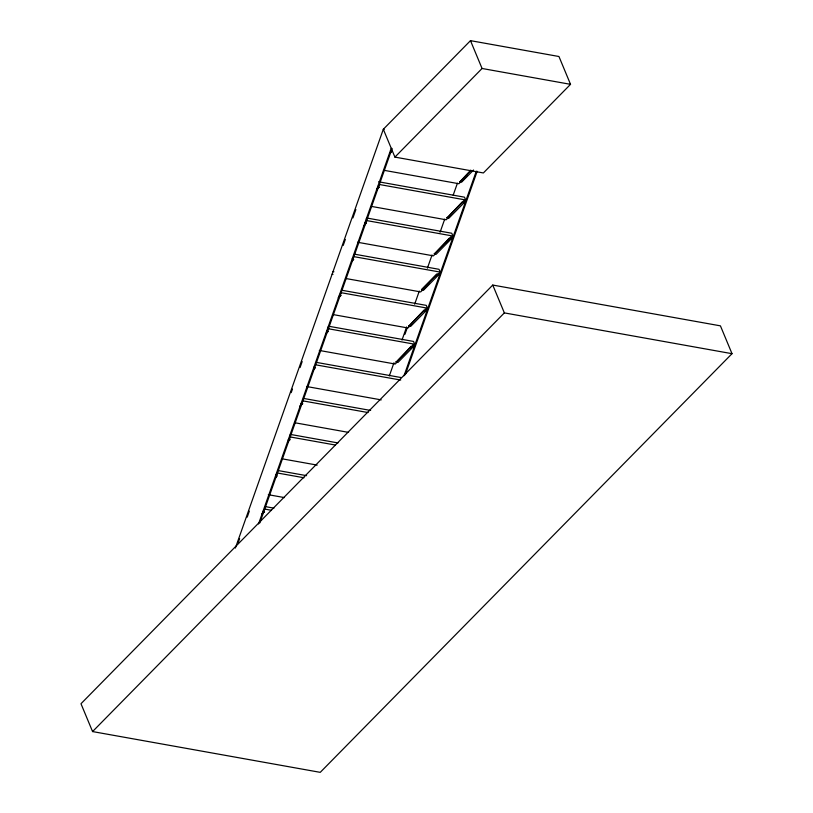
<?xml version="1.0" encoding="UTF-8"?>
<svg xmlns="http://www.w3.org/2000/svg" width="813" height="813" viewBox="0 0 813 813"><rect width="100%" height="100%" fill="white"/><g stroke="black" fill="none" stroke-linecap="round" stroke-linejoin="round"><path stroke-width="1.22" d="M235.374 548.043L383.319 129.267L470.483 40.65L558.948 56.504L570.533 84.339L483.379 172.956L394.915 157.102L383.319 129.267L384.193 129.419M238.351 542.23L239.622 538.643M247.223 517.129L249.327 511.153M291.196 392.638L292.467 389.061M300.068 367.547L302.172 361.572M343.208 245.435L345.322 239.449M352.923 217.925L355.881 209.551M258.524 523.958L391.246 148.291M259.814 522.922L392.11 148.444M389.325 375.911L393.97 362.761M401.998 340.058L406.642 326.907M414.66 304.204L419.305 291.054M427.404 268.148L432.049 254.987M440.077 232.264L444.721 219.114M453.176 195.191L457.404 183.23M404.976 334.234L407.089 328.259M404.02 375.748L476.306 171.157M405.311 374.702L477.17 171.319M390.24 153.078L391.947 151.34L390.453 150.649M394.915 157.102L482.068 68.485L570.533 84.339M378.025 186.39L379.803 184.581L465.666 199.968L464.508 197.183L378.645 181.797M376.46 189.541L379.01 186.939L376.653 189.998M365.291 222.447L367.059 220.648L452.922 236.034L451.764 233.25L367.151 218.087M364.57 224.734L366.267 223.006L363.909 226.065M352.019 261.268L353.726 259.53L352.232 258.839M339.804 294.58L341.582 292.771L427.445 308.157L426.286 305.373L341.663 290.211M338.238 297.731L340.789 295.129L338.432 298.188M470.757 170.12L459.894 181.838L461.621 182.153L473.542 170.029M459.894 181.838L470.951 170.588M460.676 181.929L458.908 183.728L384.244 170.354M460.991 181.604L466.886 175.618M327.07 330.637L328.838 328.838L414.701 344.224L413.543 341.44L328.919 326.277M326.348 332.924L328.046 331.196L325.688 334.255M463.43 200.781L464.203 202.63L448.878 218.209L447.15 217.904L462.272 201.858L463.573 202.091M447.15 217.904L462.465 202.325L464.203 202.63M448.827 217.091L446.164 219.795L371.5 206.421M463.004 202.671L465.666 199.968M313.798 369.448L315.505 367.72L314.011 367.019M450.687 236.837L451.459 238.697L436.144 254.276L434.406 253.961L449.538 237.924L450.839 238.158M434.406 253.961L449.731 238.382L451.459 238.697M435.199 254.052L433.42 255.861L357.517 242.254M445.727 243.351L452.922 236.034M300.017 405.911L302.568 403.319L300.21 406.378M438.095 274.215L436.794 273.981L421.469 289.56L423.4 290.332L438.725 274.764L436.988 274.448L421.662 290.028M422.455 290.119L420.687 291.918L346.023 278.544M422.77 289.794L429.549 282.904M435.748 276.603L440.179 272.091L439.02 269.306L354.407 254.154M288.839 438.827L290.617 437.028L335.413 445.046M288.127 441.113L289.824 439.386L287.467 442.445M425.209 308.97L425.982 310.82L410.656 326.399L408.929 326.084L424.051 310.048L425.351 310.281M408.929 326.084L424.244 310.515L425.982 310.82M411.49 324.377L407.943 327.985L333.279 314.611M424.782 310.861L427.445 308.157M276.105 474.894L277.873 473.085L304.011 477.77M275.577 477.638L277.274 475.91L275.79 475.209M412.465 345.027L413.238 346.887L397.913 362.466L396.185 362.151L411.317 346.114L412.608 346.348M396.185 362.151L411.51 346.572L413.238 346.887M396.978 362.242L395.199 364.041L319.296 350.444M410.911 348.076L414.701 344.224M261.796 514.101L264.347 511.509L261.989 514.568M492.759 285.058L80.985 703.733L92.57 731.568L320.241 772.35L732.015 353.685L720.43 325.85L492.759 285.058L504.355 312.893L732.015 353.685M92.57 731.568L504.355 312.893M377.476 187.092L379.204 187.407M446.957 217.437L448.258 217.671M364.732 223.158L366.46 223.473M434.213 253.504L435.514 253.737M354.316 256.715L440.179 272.091M333.045 271.593L333.909 271.745M332.131 274.164L333.005 274.316M339.255 295.282L340.982 295.597M408.736 325.627L410.037 325.861M326.511 331.348L328.239 331.653M395.992 361.683L397.293 361.917M316.186 362.344L400.799 377.496M316.094 364.895L400.718 380.057M306.552 386.51L381.216 399.884M303.442 398.4L370.637 410.443M303.361 400.961L368.065 412.557M301.023 403.472L302.761 403.787M295.058 422.79L348.564 432.384M290.698 434.467L337.984 442.933M288.29 439.538L290.017 439.843M282.314 458.857L317.161 465.097M277.965 470.524L306.582 475.656M268.331 494.7L284.509 497.597M265.221 506.59L273.93 508.155M265.14 509.151L271.359 510.269M263.046 511.275L264.347 511.509M262.802 511.662L264.54 511.977M470.483 40.65L482.068 68.485M366.287 218.788L367.059 220.648M328.066 326.978L328.838 328.838M289.845 435.168L290.617 437.028"/></g></svg>
